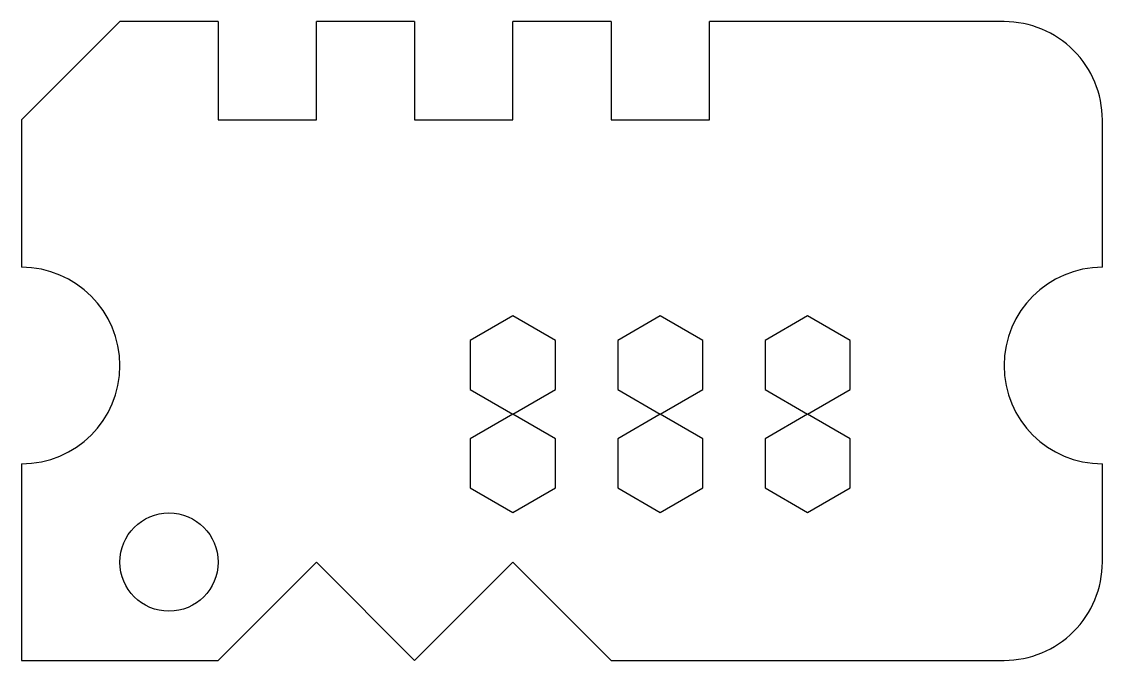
# Model space of a CAD drawing. Header units: millimetres. Extents: x 100 to 320, y 100 to 230.
import ezdxf

# ---------------------------------------------------------------- set-up
doc = ezdxf.new("R2010")
doc.units = ezdxf.units.MM

# ---------------------------------------------------------------- blocks, each defined once
blk = doc.blocks.new('*U2')
blk.add_lwpolyline([(8.66, 5), (0, 10), (-8.66, 5), (-8.66, -5), (0, -10), (8.66, -5)], close=True)
blk = doc.blocks.new('*U3')
at = {"color": 0, "linetype": 'ByBlock', "lineweight": -2, "transparency": 16777216}
for p in [(0, 20), (30, 20), (60, 20), (0, 0), (30, 0), (60, 0)]:
    blk.add_blockref('*U2', p, dxfattribs=at)

msp = doc.modelspace()

# ---------------------------------------------------------------- linework, layer by layer
for p, q in [((140, 100), (160, 120)), ((180, 100), (160, 120)), ((180, 100), (200, 120)), ((220, 100), (200, 120))]:
    msp.add_line(p, q)
for points in [[(140, 230), (120, 230), (100, 210), (100, 180)], [(140, 230), (140, 210), (160, 210), (160, 230)], [(180, 230), (160, 230)], [(180, 230), (180, 210), (200, 210), (200, 230)], [(220, 230), (200, 230)], [(220, 230), (220, 210), (240, 210), (240, 230)], [(100, 140), (100, 100), (140, 100)]]:
    msp.add_lwpolyline(points)
for points in [[(320, 180), (320, 210, 0.414214), (300, 230), (240, 230)], [(220, 100), (300, 100, 0.414214), (320, 120), (320, 140)]]:
    msp.add_lwpolyline(points, format="xyb")
msp.add_circle((130, 120), 10)
for centre, start, end in [((100, 160), 270, 90), ((320, 160), 90, 270)]:
    msp.add_arc(centre, 20, start, end)

# ---------------------------------------------------------------- block references
msp.add_blockref('*U3', (200, 140.11))

doc.saveas('drawing.dxf')
